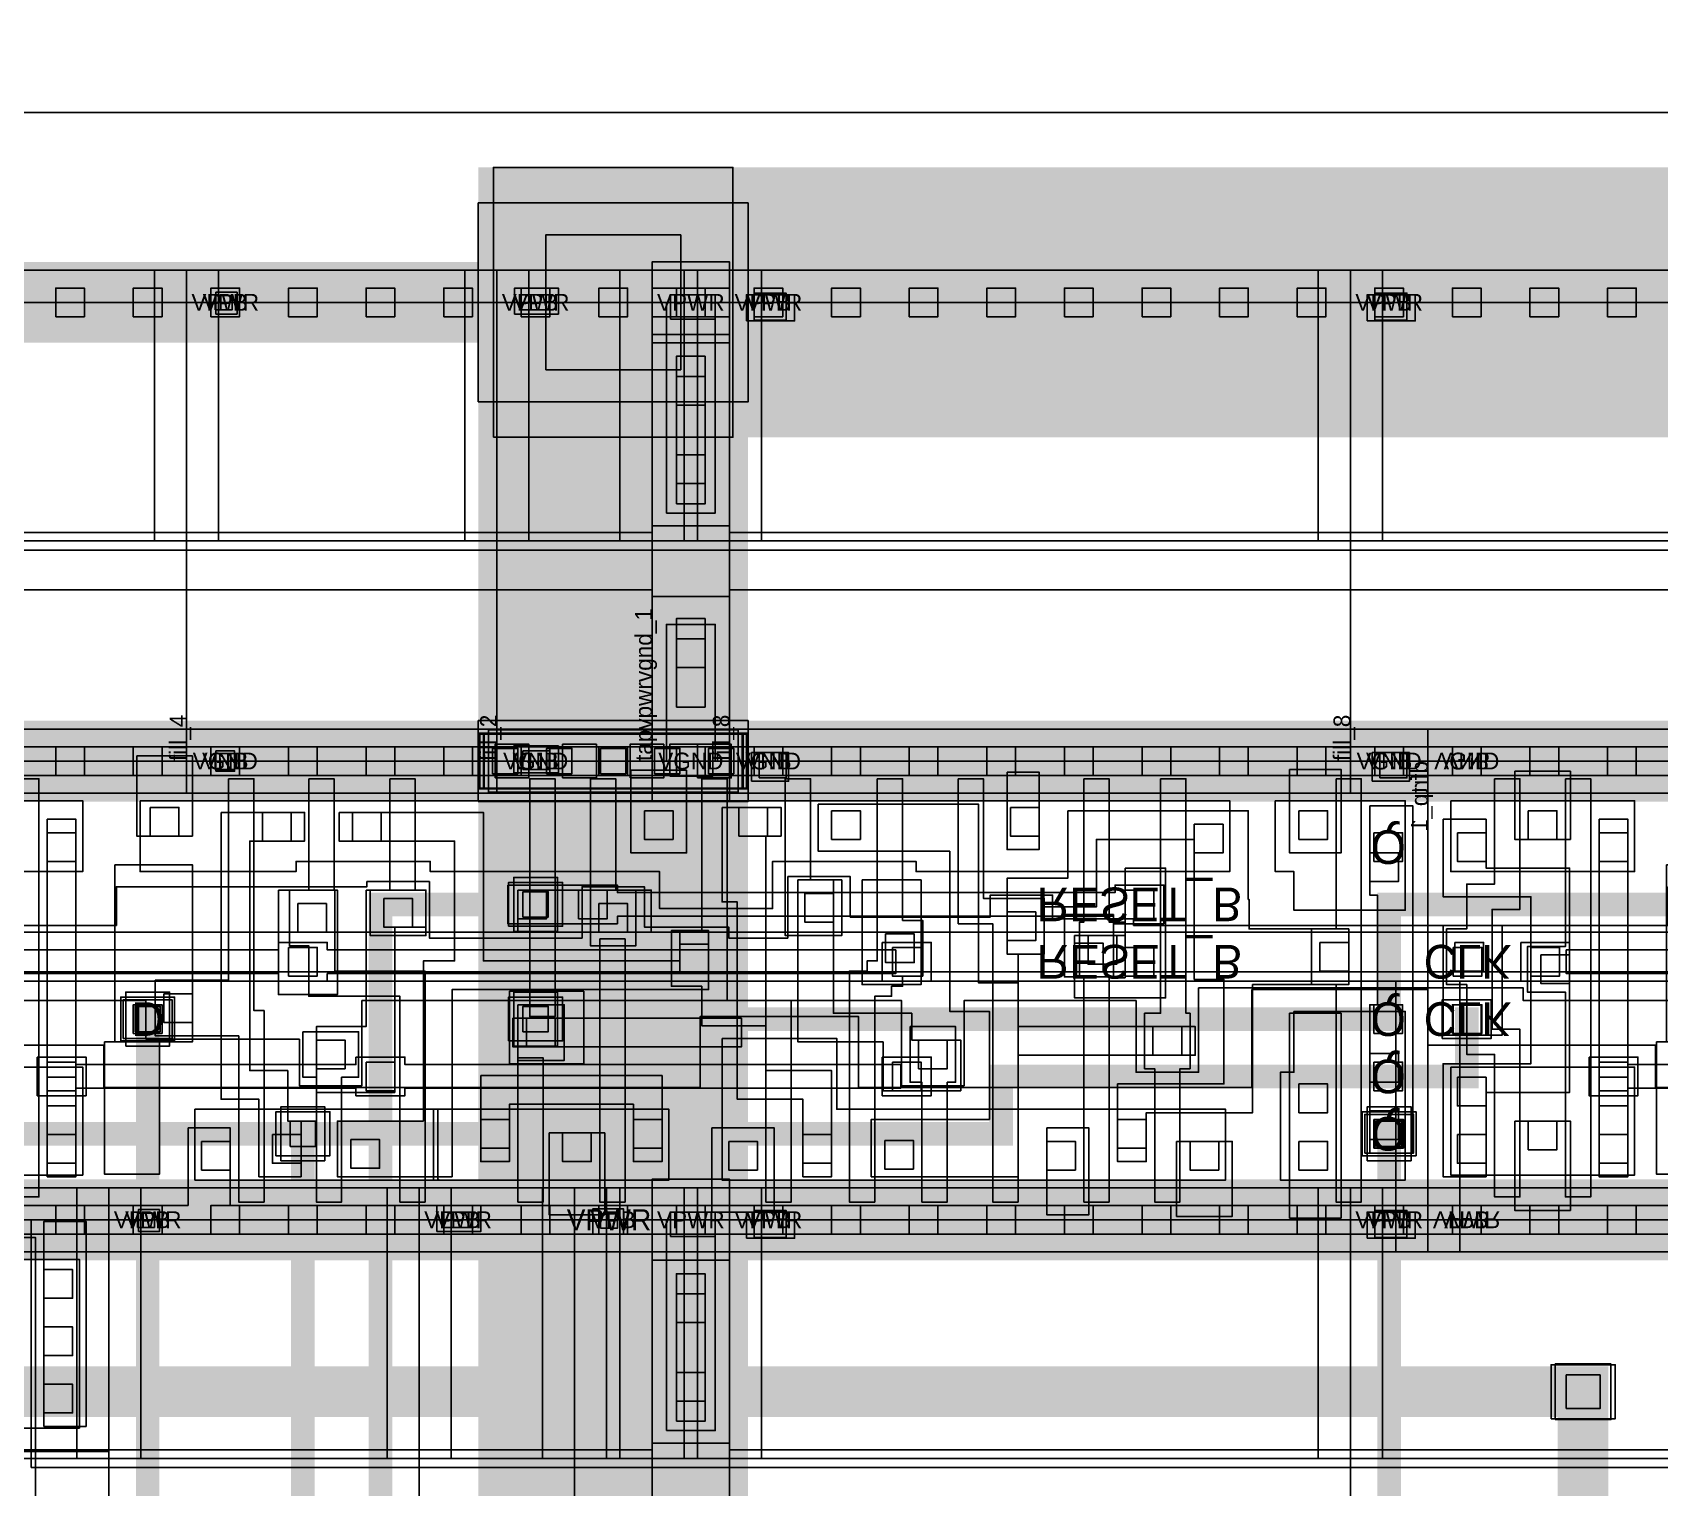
# Model space of a CAD drawing. Extents: x 0 to 50.5, y 0 to 99.5.
# Drawn here: x 11.51 to 21.15, y 90.89 to 99.52 of the extents above; entities that cross this region are included whole.
import ezdxf
from ezdxf.enums import TextEntityAlignment as Align

# ---------------------------------------------------------------- set-up
doc = ezdxf.new("R2010")
doc.units = 0
for name, color, linetype in [('L122D16', 13, 'CONTINUOUS'), ('L235D4', 32, 'CONTINUOUS'), ('L236D0', 12, 'CONTINUOUS'), ('L64D16', 14, 'CONTINUOUS'), ('L64D20', 26, 'CONTINUOUS'), ('L64D5', 19, 'CONTINUOUS'), ('L64D59', 18, 'CONTINUOUS'), ('L65D20', 22, 'CONTINUOUS'), ('L65D44', 31, 'CONTINUOUS'), ('L66D20', 16, 'CONTINUOUS'), ('L66D44', 21, 'CONTINUOUS'), ('L67D16', 29, 'CONTINUOUS'), ('L67D20', 8, 'CONTINUOUS'), ('L67D44', 9, 'CONTINUOUS'), ('L67D5', 17, 'CONTINUOUS'), ('L68D16', 15, 'CONTINUOUS'), ('L68D20', 6, 'CONTINUOUS'), ('L68D44', 7, 'CONTINUOUS'), ('L68D5', 20, 'CONTINUOUS'), ('L69D20', 4, 'CONTINUOUS'), ('L69D44', 5, 'CONTINUOUS'), ('L70D20', 2, 'CONTINUOUS'), ('L70D44', 3, 'CONTINUOUS'), ('L71D20', 1, 'CONTINUOUS'), ('L71D44', 11, 'CONTINUOUS'), ('L72D20', 10, 'CONTINUOUS'), ('L78D44', 24, 'CONTINUOUS'), ('L81D4', 28, 'CONTINUOUS'), ('L83D44', 30, 'CONTINUOUS'), ('L93D44', 25, 'CONTINUOUS'), ('L94D20', 27, 'CONTINUOUS'), ('L95D20', 23, 'CONTINUOUS')]:
    doc.layers.add(name, color=color, linetype=linetype)

# ---------------------------------------------------------------- blocks, each defined once
blk = doc.blocks.new('VIA_M1M2_PR')
at = {"layer": 'L68D20'}
blk.add_lwpolyline([(-0.16, -0.13), (-0.16, 0.13), (0.16, 0.13), (0.16, -0.13)], close=True, dxfattribs=at)
at = {"layer": 'L68D44'}
blk.add_lwpolyline([(-0.075, -0.075), (-0.075, 0.075), (0.075, 0.075), (0.075, -0.075)], close=True, dxfattribs=at)
at = {"layer": 'L69D20'}
blk.add_lwpolyline([(-0.13, -0.16), (-0.13, 0.16), (0.13, 0.16), (0.13, -0.16)], close=True, dxfattribs=at)
blk = doc.blocks.new('VIA_L1M1_PR_MR')
at = {"layer": 'L67D20'}
blk.add_lwpolyline([(-0.085, -0.085), (-0.085, 0.085), (0.085, 0.085), (0.085, -0.085)], close=True, dxfattribs=at)
at = {"layer": 'L67D44'}
blk.add_lwpolyline([(-0.085, -0.085), (-0.085, 0.085), (0.085, 0.085), (0.085, -0.085)], close=True, dxfattribs=at)
at = {"layer": 'L68D20'}
blk.add_lwpolyline([(-0.145, -0.115), (-0.145, 0.115), (0.145, 0.115), (0.145, -0.115)], close=True, dxfattribs=at)
blk = doc.blocks.new('VIA_M3M4_PR')
at = {"layer": 'L70D20'}
blk.add_lwpolyline([(-0.19, -0.16), (-0.19, 0.16), (0.19, 0.16), (0.19, -0.16)], close=True, dxfattribs=at)
at = {"layer": 'L70D44'}
blk.add_lwpolyline([(-0.1, -0.1), (-0.1, 0.1), (0.1, 0.1), (0.1, -0.1)], close=True, dxfattribs=at)
at = {"layer": 'L71D20'}
blk.add_lwpolyline([(-0.165, -0.165), (-0.165, 0.165), (0.165, 0.165), (0.165, -0.165)], close=True, dxfattribs=at)
blk = doc.blocks.new('VIA_via2_3_1600_480_1_5_320_320')
at = {"layer": 'L68D20'}
blk.add_lwpolyline([(-0.8, -0.24), (-0.8, 0.24), (0.8, 0.24), (0.8, -0.24)], close=True, dxfattribs=at)
at = {"layer": 'L68D44'}
for points in [[(-0.715, -0.075), (-0.715, 0.075), (-0.565, 0.075), (-0.565, -0.075)], [(-0.395, -0.075), (-0.395, 0.075), (-0.245, 0.075), (-0.245, -0.075)], [(-0.075, -0.075), (-0.075, 0.075), (0.075, 0.075), (0.075, -0.075)], [(0.245, -0.075), (0.245, 0.075), (0.395, 0.075), (0.395, -0.075)], [(0.565, -0.075), (0.565, 0.075), (0.715, 0.075), (0.715, -0.075)]]:
    blk.add_lwpolyline(points, close=True, dxfattribs=at)
at = {"layer": 'L69D20'}
blk.add_lwpolyline([(-0.77, -0.16), (-0.77, 0.16), (0.77, 0.16), (0.77, -0.16)], close=True, dxfattribs=at)
blk = doc.blocks.new('VIA_via4_5_1600_480_1_4_400_400')
at = {"layer": 'L70D20'}
blk.add_lwpolyline([(-0.79, -0.16), (-0.79, 0.16), (0.79, 0.16), (0.79, -0.16)], close=True, dxfattribs=at)
at = {"layer": 'L70D44'}
for points in [[(-0.7, -0.1), (-0.7, 0.1), (-0.5, 0.1), (-0.5, -0.1)], [(-0.3, -0.1), (-0.3, 0.1), (-0.1, 0.1), (-0.1, -0.1)], [(0.1, -0.1), (0.1, 0.1), (0.3, 0.1), (0.3, -0.1)], [(0.5, -0.1), (0.5, 0.1), (0.7, 0.1), (0.7, -0.1)]]:
    blk.add_lwpolyline(points, close=True, dxfattribs=at)
at = {"layer": 'L71D20'}
blk.add_lwpolyline([(-0.8, -0.165), (-0.8, 0.165), (0.8, 0.165), (0.8, -0.165)], close=True, dxfattribs=at)
blk = doc.blocks.new('VIA_via3_4_1600_480_1_4_400_400')
at = {"layer": 'L69D20'}
blk.add_lwpolyline([(-0.74, -0.185), (-0.74, 0.185), (0.74, 0.185), (0.74, -0.185)], close=True, dxfattribs=at)
at = {"layer": 'L69D44'}
for points in [[(-0.7, -0.1), (-0.7, 0.1), (-0.5, 0.1), (-0.5, -0.1)], [(-0.3, -0.1), (-0.3, 0.1), (-0.1, 0.1), (-0.1, -0.1)], [(0.1, -0.1), (0.1, 0.1), (0.3, 0.1), (0.3, -0.1)], [(0.5, -0.1), (0.5, 0.1), (0.7, 0.1), (0.7, -0.1)]]:
    blk.add_lwpolyline(points, close=True, dxfattribs=at)
at = {"layer": 'L70D20'}
blk.add_lwpolyline([(-0.765, -0.165), (-0.765, 0.165), (0.765, 0.165), (0.765, -0.165)], close=True, dxfattribs=at)
blk = doc.blocks.new('VIA_via5_6_1600_1600_1_1_1600_1600')
at = {"layer": 'L71D20'}
blk.add_lwpolyline([(-0.8, -0.59), (-0.8, 0.59), (0.8, 0.59), (0.8, -0.59)], close=True, dxfattribs=at)
at = {"layer": 'L71D44'}
blk.add_lwpolyline([(-0.4, -0.4), (-0.4, 0.4), (0.4, 0.4), (0.4, -0.4)], close=True, dxfattribs=at)
at = {"layer": 'L72D20'}
blk.add_lwpolyline([(-0.71, -0.8), (-0.71, 0.8), (0.71, 0.8), (0.71, -0.8)], close=True, dxfattribs=at)
blk = doc.blocks.new('sky130_fd_sc_hd__dfrtp_1')
at = {"layer": 'L122D16'}
blk.add_lwpolyline([(0.145, -0.085), (0.145, 0.085), (0.315, 0.085), (0.315, -0.085)], close=True, dxfattribs=at)
at = {"layer": 'L236D0'}
blk.add_lwpolyline([(0, 0), (0, 2.72), (9.2, 2.72), (9.2, 0)], close=True, dxfattribs=at)
at = {"layer": 'L64D16'}
blk.add_lwpolyline([(0.145, 2.635), (0.145, 2.805), (0.315, 2.805), (0.315, 2.635)], close=True, dxfattribs=at)
at = {"layer": 'L64D20'}
blk.add_lwpolyline([(-0.19, 1.305), (-0.19, 2.91), (9.39, 2.91), (9.39, 1.305)], close=True, dxfattribs=at)
at = {"layer": 'L65D20'}
for points in [[(0.135, 1.815), (0.135, 2.455), (1.225, 2.455), (1.225, 1.815)], [(1.89, 2.065), (1.89, 2.485), (3.335, 2.485), (3.335, 2.48), (3.33, 2.48), (3.33, 2.065)], [(3.305, 2.065), (3.305, 2.485), (4.7, 2.485), (4.7, 2.065)], [(5.015, 1.645), (5.015, 2.485), (8, 2.485), (8, 2.065), (5.695, 2.065), (5.695, 1.645)], [(8.405, 1.485), (8.405, 1.845), (8.325, 1.845), (8.325, 2.485), (9.065, 2.485), (9.065, 1.485)], [(1.565, 0.235), (1.565, 0.655), (2.49, 0.655), (2.49, 0.595), (3.285, 0.595), (3.285, 0.655), (4.645, 0.655), (4.645, 0.875), (5.315, 0.875), (5.315, 0.595), (6.165, 0.595), (6.165, 0.655), (8.025, 0.655), (8.025, 0.235)], [(8.295, 0.235), (8.295, 0.655), (8.405, 0.655), (8.405, 0.885), (9.065, 0.885), (9.065, 0.235)], [(0.135, 0.235), (0.135, 0.655), (1.225, 0.655), (1.225, 0.235)]]:
    blk.add_lwpolyline(points, close=True, dxfattribs=at)
at = {"layer": 'L66D20'}
for points in [[(2.09, 0.105), (2.09, 1.3), (1.655, 1.3), (1.655, 1.63), (2.15, 1.63), (2.15, 2.615), (2.3, 2.615), (2.3, 1.48), (2.24, 1.48), (2.24, 0.105)], [(2.565, 0.105), (2.565, 0.765), (2.45, 0.765), (2.45, 1.095), (2.565, 1.095), (2.565, 1.395), (3.105, 1.395), (3.105, 2.615), (3.255, 2.615), (3.255, 1.245), (2.72, 1.245), (2.72, 0.765), (2.715, 0.765), (2.715, 0.105)], [(2.53, 1.605), (2.53, 1.875), (2.61, 1.875), (2.61, 2.615), (2.76, 2.615), (2.76, 1.875), (2.86, 1.875), (2.86, 1.605)], [(3.805, 1.76), (3.805, 2.615), (3.955, 2.615), (3.955, 1.76)], [(4.29, 1.055), (4.29, 2.615), (4.44, 2.615), (4.44, 1.055)], [(4.895, 0.105), (4.895, 1.005), (4.715, 1.005), (4.715, 1.335), (4.895, 1.335), (4.895, 1.57), (5.275, 1.57), (5.275, 2.615), (5.425, 2.615), (5.425, 1.42), (5.045, 1.42), (5.045, 0.105)], [(5.935, 0.105), (5.935, 1.185), (5.875, 1.185), (5.875, 1.245), (5.77, 1.245), (5.77, 2.615), (5.92, 2.615), (5.92, 1.395), (6.02, 1.395), (6.02, 1.335), (6.085, 1.335), (6.085, 1.275), (6.205, 1.275), (6.205, 0.945), (6.085, 0.945), (6.085, 0.105)], [(6.13, 1.575), (6.13, 1.905), (6.2, 1.905), (6.2, 2.615), (6.35, 2.615), (6.35, 1.905), (6.4, 1.905), (6.4, 1.575)], [(6.415, 0.105), (6.415, 0.965), (6.62, 0.965), (6.62, 2.615), (6.77, 2.615), (6.77, 1.145), (6.925, 1.145), (6.925, 0.815), (6.565, 0.815), (6.565, 0.105)], [(7.16, 0.105), (7.16, 0.955), (7.135, 0.955), (7.135, 1.285), (7.16, 1.285), (7.16, 2.615), (7.31, 2.615), (7.31, 1.285), (7.405, 1.285), (7.405, 0.955), (7.31, 0.955), (7.31, 0.105)], [(7.615, 0.105), (7.615, 1.495), (7.52, 1.495), (7.52, 1.825), (7.58, 1.825), (7.58, 2.615), (7.73, 2.615), (7.73, 1.825), (7.79, 1.825), (7.79, 1.495), (7.765, 1.495), (7.765, 0.105)], [(8.655, 0.105), (8.655, 0.995), (8.51, 0.995), (8.51, 1.325), (8.655, 1.325), (8.655, 2.615), (8.805, 2.615), (8.805, 0.105)], [(0.395, 0.105), (0.395, 0.73), (0.23, 0.73), (0.23, 0.995), (0.11, 0.995), (0.11, 1.325), (0.23, 1.325), (0.23, 1.74), (0.395, 1.74), (0.395, 2.585), (0.545, 2.585), (0.545, 1.59), (0.38, 1.59), (0.38, 0.88), (0.545, 0.88), (0.545, 0.105)], [(0.815, 0.105), (0.815, 1.1), (0.59, 1.1), (0.59, 1.37), (0.815, 1.37), (0.815, 2.585), (0.965, 2.585), (0.965, 0.105)], [(3.805, 1.445), (3.805, 1.775), (4.08, 1.775), (4.08, 1.445)], [(3.875, 0.105), (3.875, 1.515), (4.025, 1.515), (4.025, 0.105)], [(4.235, 0.105), (4.235, 1.095), (4.505, 1.095), (4.505, 0.765), (4.385, 0.765), (4.385, 0.105)], [(3.045, 0.105), (3.045, 0.765), (2.93, 0.765), (2.93, 1.035), (3.26, 1.035), (3.26, 0.765), (3.195, 0.765), (3.195, 0.105)], [(5.39, 0.105), (5.39, 1.035), (5.725, 1.035), (5.725, 0.705), (5.54, 0.705), (5.54, 0.105)]]:
    blk.add_lwpolyline(points, close=True, dxfattribs=at)
at = {"layer": 'L66D44'}
for points in [[(1.93, 2.255), (1.93, 2.425), (2.1, 2.425), (2.1, 2.255)], [(2.815, 2.245), (2.815, 2.415), (2.985, 2.415), (2.985, 2.245)], [(5.055, 2.255), (5.055, 2.425), (5.225, 2.425), (5.225, 2.255)], [(5.98, 2.25), (5.98, 2.42), (6.15, 2.42), (6.15, 2.25)], [(6.94, 2.255), (6.94, 2.425), (7.11, 2.425), (7.11, 2.255)], [(7.79, 2.255), (7.79, 2.425), (7.96, 2.425), (7.96, 2.255)], [(8.435, 2.255), (8.435, 2.425), (8.605, 2.425), (8.605, 2.255)], [(0.175, 2.215), (0.175, 2.385), (0.345, 2.385), (0.345, 2.215)], [(1.015, 2.215), (1.015, 2.385), (1.185, 2.385), (1.185, 2.215)], [(2.35, 2.215), (2.35, 2.385), (2.52, 2.385), (2.52, 2.215)], [(4.07, 2.205), (4.07, 2.375), (4.24, 2.375), (4.24, 2.205)], [(5.495, 2.215), (5.495, 2.385), (5.665, 2.385), (5.665, 2.215)], [(0.595, 2.135), (0.595, 2.305), (0.765, 2.305), (0.765, 2.135)], [(3.585, 2.125), (3.585, 2.295), (3.755, 2.295), (3.755, 2.125)], [(4.49, 2.125), (4.49, 2.295), (4.66, 2.295), (4.66, 2.125)], [(7.36, 2.125), (7.36, 2.295), (7.53, 2.295), (7.53, 2.125)], [(8.855, 2.075), (8.855, 2.245), (9.025, 2.245), (9.025, 2.075)], [(0.175, 1.875), (0.175, 2.045), (0.345, 2.045), (0.345, 1.875)], [(1.015, 1.875), (1.015, 2.045), (1.185, 2.045), (1.185, 1.875)], [(8.435, 1.915), (8.435, 2.085), (8.605, 2.085), (8.605, 1.915)], [(8.855, 1.735), (8.855, 1.905), (9.025, 1.905), (9.025, 1.735)], [(2.61, 1.655), (2.61, 1.825), (2.78, 1.825), (2.78, 1.655)], [(6.18, 1.655), (6.18, 1.825), (6.35, 1.825), (6.35, 1.655)], [(7.57, 1.575), (7.57, 1.745), (7.74, 1.745), (7.74, 1.575)], [(3.855, 1.525), (3.855, 1.695), (4.025, 1.695), (4.025, 1.525)], [(1.705, 1.38), (1.705, 1.55), (1.875, 1.55), (1.875, 1.38)], [(0.67, 1.15), (0.67, 1.32), (0.84, 1.32), (0.84, 1.15)], [(4.765, 1.085), (4.765, 1.255), (4.935, 1.255), (4.935, 1.085)], [(0.16, 1.075), (0.16, 1.245), (0.33, 1.245), (0.33, 1.075)], [(5.985, 1.025), (5.985, 1.195), (6.155, 1.195), (6.155, 1.025)], [(7.185, 1.035), (7.185, 1.205), (7.355, 1.205), (7.355, 1.035)], [(8.56, 1.075), (8.56, 1.245), (8.73, 1.245), (8.73, 1.075)], [(6.705, 0.895), (6.705, 1.065), (6.875, 1.065), (6.875, 0.895)], [(2.5, 0.845), (2.5, 1.015), (2.67, 1.015), (2.67, 0.845)], [(3.01, 0.815), (3.01, 0.985), (3.18, 0.985), (3.18, 0.815)], [(4.285, 0.845), (4.285, 1.015), (4.455, 1.015), (4.455, 0.845)], [(5.505, 0.785), (5.505, 0.955), (5.675, 0.955), (5.675, 0.785)], [(8.855, 0.545), (8.855, 0.715), (9.025, 0.715), (9.025, 0.545)], [(0.175, 0.425), (0.175, 0.595), (0.345, 0.595), (0.345, 0.425)], [(1.015, 0.425), (1.015, 0.595), (1.185, 0.595), (1.185, 0.425)], [(7.815, 0.375), (7.815, 0.545), (7.985, 0.545), (7.985, 0.375)], [(0.595, 0.295), (0.595, 0.465), (0.765, 0.465), (0.765, 0.295)], [(1.625, 0.275), (1.625, 0.445), (1.795, 0.445), (1.795, 0.275)], [(2.29, 0.305), (2.29, 0.475), (2.46, 0.475), (2.46, 0.305)], [(2.825, 0.305), (2.825, 0.475), (2.995, 0.475), (2.995, 0.305)], [(4.555, 0.295), (4.555, 0.465), (4.725, 0.465), (4.725, 0.295)], [(5.115, 0.275), (5.115, 0.445), (5.285, 0.445), (5.285, 0.275)], [(5.665, 0.295), (5.665, 0.465), (5.835, 0.465), (5.835, 0.295)], [(6.725, 0.275), (6.725, 0.445), (6.895, 0.445), (6.895, 0.275)], [(8.435, 0.295), (8.435, 0.465), (8.605, 0.465), (8.605, 0.295)]]:
    blk.add_lwpolyline(points, close=True, dxfattribs=at)
at = {"layer": 'L67D16'}
for points in [[(8.88, 2.125), (8.88, 2.295), (9.05, 2.295), (9.05, 2.125)], [(8.88, 1.785), (8.88, 1.955), (9.05, 1.955), (9.05, 1.785)], [(0.15, 1.445), (0.15, 1.615), (0.32, 1.615), (0.32, 1.445)], [(1.525, 1.445), (1.525, 1.615), (1.695, 1.615), (1.695, 1.445)], [(8.88, 1.445), (8.88, 1.615), (9.05, 1.615), (9.05, 1.445)], [(0.15, 1.105), (0.15, 1.275), (0.32, 1.275), (0.32, 1.105)], [(7.405, 1.105), (7.405, 1.275), (7.575, 1.275), (7.575, 1.105)], [(7.405, 0.765), (7.405, 0.935), (7.575, 0.935), (7.575, 0.765)], [(8.88, 0.425), (8.88, 0.595), (9.05, 0.595), (9.05, 0.425)]]:
    blk.add_lwpolyline(points, close=True, dxfattribs=at)
at = {"layer": 'L67D20'}
for points in [[(1.85, 2.175), (1.85, 2.635), (0, 2.635), (0, 2.805), (9.2, 2.805), (9.2, 2.635), (2.1, 2.635), (2.1, 2.175)], [(8.38, 1.495), (8.38, 2.71), (8.685, 2.71), (8.685, 1.495)], [(0.515, 2.135), (0.515, 2.665), (0.845, 2.665), (0.845, 2.135)], [(3.99, 2.205), (3.99, 2.69), (4.32, 2.69), (4.32, 2.205)], [(4.955, 2.175), (4.955, 2.675), (5.325, 2.675), (5.325, 2.175)], [(6.94, 2.175), (6.94, 2.69), (7.19, 2.69), (7.19, 2.175)], [(7.71, 2.255), (7.71, 2.7), (8.04, 2.7), (8.04, 2.255)], [(0.09, 0.345), (0.09, 0.805), (0.61, 0.805), (0.61, 1.795), (0.09, 1.795), (0.09, 2.465), (0.345, 2.465), (0.345, 1.965), (0.84, 1.965), (0.84, 0.635), (0.345, 0.635), (0.345, 0.345)], [(1.015, 0.345), (1.015, 2.465), (1.185, 2.465), (1.185, 0.345)], [(1.355, 1.665), (1.355, 2.45), (1.68, 2.45), (1.68, 1.665)], [(2.045, 0.305), (2.045, 2.005), (2.27, 2.005), (2.27, 2.465), (2.52, 2.465), (2.52, 2.135), (2.44, 2.135), (2.44, 1.835), (2.215, 1.835), (2.215, 0.475), (2.54, 0.475), (2.54, 0.305)], [(2.745, 0.305), (2.745, 0.475), (3.43, 0.475), (3.43, 1.185), (3.245, 1.185), (3.245, 2.135), (2.735, 2.135), (2.735, 2.465), (3.415, 2.465), (3.415, 1.355), (4.935, 1.355), (4.935, 1.005), (4.765, 1.005), (4.765, 1.185), (3.6, 1.185), (3.6, 0.305)], [(5.015, 0.275), (5.015, 0.835), (5.105, 0.835), (5.105, 2.005), (5.495, 2.005), (5.495, 2.465), (5.665, 2.465), (5.665, 1.835), (5.275, 1.835), (5.275, 0.445), (5.365, 0.445), (5.365, 0.275)], [(5.585, 0.255), (5.585, 0.535), (6.365, 0.535), (6.365, 1.485), (6.6, 1.485), (6.6, 2.125), (5.9, 2.125), (5.9, 2.465), (6.77, 2.465), (6.77, 1.745), (7.82, 1.745), (7.82, 1.575), (6.77, 1.575), (6.77, 1.315), (6.535, 1.315), (6.535, 0.255)], [(3.585, 1.865), (3.585, 2.375), (3.755, 2.375), (3.755, 2.035), (4.49, 2.035), (4.49, 2.375), (4.66, 2.375), (4.66, 1.865)], [(7.065, 0.295), (7.065, 0.695), (6.705, 0.695), (6.705, 1.145), (6.925, 1.145), (6.925, 0.865), (7.235, 0.865), (7.235, 0.465), (7.815, 0.465), (7.815, 1.295), (7.99, 1.295), (7.99, 1.915), (7.36, 1.915), (7.36, 2.375), (7.53, 2.375), (7.53, 2.085), (8.16, 2.085), (8.16, 1.325), (8.73, 1.325), (8.73, 0.995), (8.14, 0.995), (8.14, 0.82), (8.135, 0.82), (8.135, 0.295)], [(8.855, 0.265), (8.855, 0.795), (8.9, 0.795), (8.9, 1.445), (8.855, 1.445), (8.855, 2.325), (9.11, 2.325), (9.11, 0.265)], [(2.905, 0.765), (2.905, 1.575), (2.61, 1.575), (2.61, 1.965), (3.075, 1.965), (3.075, 0.985), (3.26, 0.985), (3.26, 0.765)], [(5.465, 0.705), (5.465, 1.665), (5.97, 1.665), (5.97, 1.955), (6.43, 1.955), (6.43, 1.655), (6.14, 1.655), (6.14, 1.495), (5.675, 1.495), (5.675, 0.705)], [(1.415, 0.615), (1.415, 1.665), (1.875, 1.665), (1.875, 0.615)], [(3.775, 1.525), (3.775, 1.695), (5.13, 1.695), (5.13, 1.525)], [(0.09, 0.975), (0.09, 1.625), (0.44, 1.625), (0.44, 0.975)], [(2.385, 0.765), (2.385, 1.385), (2.735, 1.385), (2.735, 0.765)], [(7.405, 0.635), (7.405, 1.035), (7.105, 1.035), (7.105, 1.405), (7.645, 1.405), (7.645, 0.635)], [(5.845, 0.705), (5.845, 1.325), (6.195, 1.325), (6.195, 0.705)], [(3.805, 0.765), (3.805, 1.015), (4.595, 1.015), (4.595, 0.765)], [(4.475, 0.055), (4.475, 0.545), (4.805, 0.545), (4.805, 0.055)], [(6.705, 0.065), (6.705, 0.525), (6.895, 0.525), (6.895, 0.065)], [(8.38, 0.05), (8.38, 0.545), (8.685, 0.545), (8.685, 0.05)], [(0.515, 0.06), (0.515, 0.465), (0.845, 0.465), (0.845, 0.06)], [(1.545, -0.03), (1.545, 0.445), (1.875, 0.445), (1.875, -0.03)], [(0, -0.085), (0, 0.085), (9.2, 0.085), (9.2, -0.085)]]:
    blk.add_lwpolyline(points, close=True, dxfattribs=at)
at = {"layer": 'L67D44'}
for points in [[(0.145, 2.635), (0.145, 2.805), (0.315, 2.805), (0.315, 2.635)], [(0.605, 2.635), (0.605, 2.805), (0.775, 2.805), (0.775, 2.635)], [(1.065, 2.635), (1.065, 2.805), (1.235, 2.805), (1.235, 2.635)], [(1.525, 2.635), (1.525, 2.805), (1.695, 2.805), (1.695, 2.635)], [(1.985, 2.635), (1.985, 2.805), (2.155, 2.805), (2.155, 2.635)], [(2.445, 2.635), (2.445, 2.805), (2.615, 2.805), (2.615, 2.635)], [(2.905, 2.635), (2.905, 2.805), (3.075, 2.805), (3.075, 2.635)], [(3.365, 2.635), (3.365, 2.805), (3.535, 2.805), (3.535, 2.635)], [(3.825, 2.635), (3.825, 2.805), (3.995, 2.805), (3.995, 2.635)], [(4.285, 2.635), (4.285, 2.805), (4.455, 2.805), (4.455, 2.635)], [(4.745, 2.635), (4.745, 2.805), (4.915, 2.805), (4.915, 2.635)], [(5.205, 2.635), (5.205, 2.805), (5.375, 2.805), (5.375, 2.635)], [(5.665, 2.635), (5.665, 2.805), (5.835, 2.805), (5.835, 2.635)], [(6.125, 2.635), (6.125, 2.805), (6.295, 2.805), (6.295, 2.635)], [(6.585, 2.635), (6.585, 2.805), (6.755, 2.805), (6.755, 2.635)], [(7.045, 2.635), (7.045, 2.805), (7.215, 2.805), (7.215, 2.635)], [(7.505, 2.635), (7.505, 2.805), (7.675, 2.805), (7.675, 2.635)], [(7.965, 2.635), (7.965, 2.805), (8.135, 2.805), (8.135, 2.635)], [(8.425, 2.635), (8.425, 2.805), (8.595, 2.805), (8.595, 2.635)], [(8.885, 2.635), (8.885, 2.805), (9.055, 2.805), (9.055, 2.635)], [(1.015, 1.785), (1.015, 1.955), (1.185, 1.955), (1.185, 1.785)], [(2.905, 1.785), (2.905, 1.955), (3.075, 1.955), (3.075, 1.785)], [(6.025, 1.785), (6.025, 1.955), (6.195, 1.955), (6.195, 1.785)], [(0.61, 1.105), (0.61, 1.275), (0.78, 1.275), (0.78, 1.105)], [(2.445, 1.105), (2.445, 1.275), (2.615, 1.275), (2.615, 1.105)], [(6.025, 1.105), (6.025, 1.275), (6.195, 1.275), (6.195, 1.105)], [(7.105, 1.08), (7.105, 1.25), (7.275, 1.25), (7.275, 1.08)], [(3.805, 0.765), (3.805, 0.935), (3.975, 0.935), (3.975, 0.765)], [(4.165, 0.765), (4.165, 0.935), (4.335, 0.935), (4.335, 0.765)], [(7.405, 0.765), (7.405, 0.935), (7.575, 0.935), (7.575, 0.765)], [(0.145, -0.085), (0.145, 0.085), (0.315, 0.085), (0.315, -0.085)], [(0.605, -0.085), (0.605, 0.085), (0.775, 0.085), (0.775, -0.085)], [(1.065, -0.085), (1.065, 0.085), (1.235, 0.085), (1.235, -0.085)], [(1.525, -0.085), (1.525, 0.085), (1.695, 0.085), (1.695, -0.085)], [(1.985, -0.085), (1.985, 0.085), (2.155, 0.085), (2.155, -0.085)], [(2.445, -0.085), (2.445, 0.085), (2.615, 0.085), (2.615, -0.085)], [(2.905, -0.085), (2.905, 0.085), (3.075, 0.085), (3.075, -0.085)], [(3.365, -0.085), (3.365, 0.085), (3.535, 0.085), (3.535, -0.085)], [(3.825, -0.085), (3.825, 0.085), (3.995, 0.085), (3.995, -0.085)], [(4.285, -0.085), (4.285, 0.085), (4.455, 0.085), (4.455, -0.085)], [(4.745, -0.085), (4.745, 0.085), (4.915, 0.085), (4.915, -0.085)], [(5.205, -0.085), (5.205, 0.085), (5.375, 0.085), (5.375, -0.085)], [(5.665, -0.085), (5.665, 0.085), (5.835, 0.085), (5.835, -0.085)], [(6.125, -0.085), (6.125, 0.085), (6.295, 0.085), (6.295, -0.085)], [(6.585, -0.085), (6.585, 0.085), (6.755, 0.085), (6.755, -0.085)], [(7.045, -0.085), (7.045, 0.085), (7.215, 0.085), (7.215, -0.085)], [(7.505, -0.085), (7.505, 0.085), (7.675, 0.085), (7.675, -0.085)], [(7.965, -0.085), (7.965, 0.085), (8.135, 0.085), (8.135, -0.085)], [(8.425, -0.085), (8.425, 0.085), (8.595, 0.085), (8.595, -0.085)], [(8.885, -0.085), (8.885, 0.085), (9.055, 0.085), (9.055, -0.085)]]:
    blk.add_lwpolyline(points, close=True, dxfattribs=at)
at = {"layer": 'L68D16'}
for points in [[(0.145, 2.635), (0.145, 2.805), (0.315, 2.805), (0.315, 2.635)], [(0.145, -0.085), (0.145, 0.085), (0.315, 0.085), (0.315, -0.085)]]:
    blk.add_lwpolyline(points, close=True, dxfattribs=at)
at = {"layer": 'L68D20', "const_width": 0.48}
for points in [[(0, 2.72), (9.2, 2.72)], [(0, 0), (9.2, 0)]]:
    blk.add_lwpolyline(points, dxfattribs=at)
at = {"layer": 'L68D20'}
for points in [[(0.955, 1.755), (0.955, 1.985), (1.245, 1.985), (1.245, 1.755)], [(2.845, 1.755), (2.845, 1.8), (1.185, 1.8), (1.185, 1.94), (2.845, 1.94), (2.845, 1.985), (3.135, 1.985), (3.135, 1.94), (6.075, 1.94), (6.075, 1.8), (3.135, 1.8), (3.135, 1.755)], [(5.965, 1.755), (5.965, 1.985), (6.255, 1.985), (6.255, 1.755)], [(0.55, 1.075), (0.55, 1.305), (0.84, 1.305), (0.84, 1.075)], [(2.385, 1.075), (2.385, 1.12), (0.82, 1.12), (0.82, 1.26), (2.385, 1.26), (2.385, 1.305), (2.675, 1.305), (2.675, 1.26), (6.045, 1.26), (6.045, 1.12), (2.675, 1.12), (2.675, 1.075)], [(5.965, 1.075), (5.965, 1.305), (6.255, 1.305), (6.255, 1.075)], [(7.045, 0.91), (7.045, 1.28), (7.335, 1.28), (7.335, 0.91)], [(3.745, 0.735), (3.745, 0.965), (4.395, 0.965), (4.395, 0.92), (7.335, 0.92), (7.335, 0.965), (7.635, 0.965), (7.635, 0.735), (7.345, 0.735), (7.345, 0.78), (4.395, 0.78), (4.395, 0.735)]]:
    blk.add_lwpolyline(points, close=True, dxfattribs=at)
at = {"layer": 'L78D44'}
blk.add_lwpolyline([(0, 1.25), (0, 2.72), (9.2, 2.72), (9.2, 1.25)], close=True, dxfattribs=at)
at = {"layer": 'L81D4'}
blk.add_lwpolyline([(0, 0), (0, 2.72), (9.2, 2.72), (9.2, 0)], close=True, dxfattribs=at)
at = {"layer": 'L93D44'}
blk.add_lwpolyline([(0, -0.19), (0, 1.015), (9.2, 1.015), (9.2, -0.19)], close=True, dxfattribs=at)
at = {"layer": 'L94D20'}
blk.add_lwpolyline([(8.155, 1.355), (8.155, 1.935), (5.825, 1.935), (5.825, 1.515), (4.885, 1.515), (4.885, 1.935), (1.35, 1.935), (1.35, 1.685), (0, 1.685), (0, 2.91), (9.2, 2.91), (9.2, 1.355)], close=True, dxfattribs=at)
at = {"layer": 'L95D20'}
for points in [[(5.405, 0.685), (5.405, 1.05), (5.055, 1.05), (5.055, 0.985), (4.555, 0.985), (4.555, 0.745), (4.185, 0.745), (4.185, 1.05), (3.28, 1.05), (3.28, 0.715), (2.91, 0.715), (2.91, 0.745), (1.425, 0.745), (1.425, 0.975), (0, 0.975), (0, 1.345), (0.565, 1.345), (0.565, 1.42), (1.6, 1.42), (1.6, 1.65), (2.51, 1.65), (2.51, 1.925), (2.88, 1.925), (2.88, 1.42), (6.08, 1.42), (6.08, 1.925), (6.45, 1.925), (6.45, 1.42), (7.47, 1.42), (7.47, 1.845), (7.84, 1.845), (7.84, 1.345), (9.2, 1.345), (9.2, 0.975), (7.455, 0.975), (7.455, 0.935), (6.975, 0.935), (6.975, 0.795), (6.605, 0.795), (6.605, 0.925), (5.775, 0.925), (5.775, 0.685)], [(3.755, 1.365), (3.755, 1.795), (4.195, 1.795), (4.195, 1.365)]]:
    blk.add_lwpolyline(points, close=True, dxfattribs=at)
at = {"layer": 'L64D5'}
blk.add_text('VPB', height=0.1, dxfattribs=at).set_placement((0.23, 2.72), align=Align.MIDDLE_CENTER)
at = {"layer": 'L64D59'}
blk.add_text('VNB', height=0.1, dxfattribs=at).set_placement((0.23, 0), align=Align.MIDDLE_CENTER)
at = {"layer": 'L67D5'}
for s, p in [('Q', (8.965, 2.21)), ('Q', (8.965, 1.87)), ('CLK', (0.235, 1.53)), ('D', (1.61, 1.53)), ('Q', (8.965, 1.53)), ('CLK', (0.235, 1.19)), ('RESET_B', (7.49, 1.19)), ('RESET_B', (7.49, 0.85)), ('Q', (8.965, 0.51))]:
    blk.add_text(s, height=0.2, dxfattribs=at).set_placement(p, align=Align.MIDDLE_CENTER)
at = {"layer": 'L68D5'}
for s, p in [('VPWR', (0.23, 2.72)), ('VGND', (0.23, 0))]:
    blk.add_text(s, height=0.1, dxfattribs=at).set_placement(p, align=Align.MIDDLE_CENTER)
at = {"layer": 'L83D44'}
blk.add_text('dfrtp_1', height=0.1, rotation=90, dxfattribs=at).set_placement((0, 0))
blk = doc.blocks.new('sky130_fd_sc_hd__fill_4')
at = {"layer": 'L122D16'}
blk.add_lwpolyline([(0.175, -0.06), (0.175, 0.06), (0.285, 0.06), (0.285, -0.06)], close=True, dxfattribs=at)
at = {"layer": 'L64D16'}
blk.add_lwpolyline([(0.175, 2.65), (0.175, 2.78), (0.3, 2.78), (0.3, 2.65)], close=True, dxfattribs=at)
at = {"layer": 'L64D20'}
blk.add_lwpolyline([(-0.19, 1.305), (-0.19, 2.91), (2.03, 2.91), (2.03, 1.305)], close=True, dxfattribs=at)
at = {"layer": 'L67D20', "const_width": 0.17}
for points in [[(0, 2.72), (1.84, 2.72)], [(0, 0), (1.84, 0)]]:
    blk.add_lwpolyline(points, dxfattribs=at)
at = {"layer": 'L67D44'}
for points in [[(0.145, 2.635), (0.145, 2.805), (0.315, 2.805), (0.315, 2.635)], [(0.605, 2.635), (0.605, 2.805), (0.775, 2.805), (0.775, 2.635)], [(1.065, 2.635), (1.065, 2.805), (1.235, 2.805), (1.235, 2.635)], [(1.525, 2.635), (1.525, 2.805), (1.695, 2.805), (1.695, 2.635)], [(0.145, -0.085), (0.145, 0.085), (0.315, 0.085), (0.315, -0.085)], [(0.605, -0.085), (0.605, 0.085), (0.775, 0.085), (0.775, -0.085)], [(1.065, -0.085), (1.065, 0.085), (1.235, 0.085), (1.235, -0.085)], [(1.525, -0.085), (1.525, 0.085), (1.695, 0.085), (1.695, -0.085)]]:
    blk.add_lwpolyline(points, close=True, dxfattribs=at)
at = {"layer": 'L68D16'}
for points in [[(0.17, 2.675), (0.17, 2.76), (0.27, 2.76), (0.27, 2.675)], [(0.17, -0.05), (0.17, 0.045), (0.285, 0.045), (0.285, -0.05)]]:
    blk.add_lwpolyline(points, close=True, dxfattribs=at)
at = {"layer": 'L68D20', "const_width": 0.48}
for points in [[(0, 2.72), (1.84, 2.72)], [(0, 0), (1.84, 0)]]:
    blk.add_lwpolyline(points, dxfattribs=at)
at = {"layer": 'L78D44'}
blk.add_lwpolyline([(0, 1.25), (0, 2.72), (1.84, 2.72), (1.84, 1.25)], close=True, dxfattribs=at)
at = {"layer": 'L81D4'}
blk.add_lwpolyline([(0, 0), (0, 2.72), (1.84, 2.72), (1.84, 0)], close=True, dxfattribs=at)
at = {"layer": 'L93D44'}
blk.add_lwpolyline([(0, -0.19), (0, 1.015), (1.84, 1.015), (1.84, -0.19)], close=True, dxfattribs=at)
at = {"layer": 'L94D20'}
blk.add_lwpolyline([(0, 1.355), (0, 2.91), (1.84, 2.91), (1.84, 1.355)], close=True, dxfattribs=at)
at = {"layer": 'L64D5'}
blk.add_text('VPB', height=0.1, dxfattribs=at).set_placement((0.23, 2.72), align=Align.MIDDLE_CENTER)
at = {"layer": 'L64D59'}
blk.add_text('VNB', height=0.1, dxfattribs=at).set_placement((0.23, 0), align=Align.MIDDLE_CENTER)
at = {"layer": 'L68D5'}
for s, p in [('VPWR', (0.23, 2.72)), ('VGND', (0.23, 0))]:
    blk.add_text(s, height=0.1, dxfattribs=at).set_placement(p, align=Align.MIDDLE_CENTER)
at = {"layer": 'L83D44'}
blk.add_text('fill_4', height=0.1, rotation=90, dxfattribs=at).set_placement((0, 0))
blk = doc.blocks.new('sky130_fd_sc_hd__fill_8')
at = {"layer": 'L122D16'}
blk.add_lwpolyline([(0.13, -0.12), (0.13, 0.05), (0.35, 0.05), (0.35, -0.12)], close=True, dxfattribs=at)
at = {"layer": 'L64D16'}
blk.add_lwpolyline([(0.1, 2.61), (0.1, 2.765), (0.385, 2.765), (0.385, 2.61)], close=True, dxfattribs=at)
at = {"layer": 'L64D20'}
blk.add_lwpolyline([(-0.19, 1.305), (-0.19, 2.91), (3.87, 2.91), (3.87, 1.305)], close=True, dxfattribs=at)
at = {"layer": 'L67D20', "const_width": 0.17}
for points in [[(0, 2.72), (3.68, 2.72)], [(0, 0), (3.68, 0)]]:
    blk.add_lwpolyline(points, dxfattribs=at)
at = {"layer": 'L67D44'}
for points in [[(0.145, 2.635), (0.145, 2.805), (0.315, 2.805), (0.315, 2.635)], [(0.605, 2.635), (0.605, 2.805), (0.775, 2.805), (0.775, 2.635)], [(1.065, 2.635), (1.065, 2.805), (1.235, 2.805), (1.235, 2.635)], [(1.525, 2.635), (1.525, 2.805), (1.695, 2.805), (1.695, 2.635)], [(1.985, 2.635), (1.985, 2.805), (2.155, 2.805), (2.155, 2.635)], [(2.445, 2.635), (2.445, 2.805), (2.615, 2.805), (2.615, 2.635)], [(2.905, 2.635), (2.905, 2.805), (3.075, 2.805), (3.075, 2.635)], [(3.365, 2.635), (3.365, 2.805), (3.535, 2.805), (3.535, 2.635)], [(0.145, -0.085), (0.145, 0.085), (0.315, 0.085), (0.315, -0.085)], [(0.605, -0.085), (0.605, 0.085), (0.775, 0.085), (0.775, -0.085)], [(1.065, -0.085), (1.065, 0.085), (1.235, 0.085), (1.235, -0.085)], [(1.525, -0.085), (1.525, 0.085), (1.695, 0.085), (1.695, -0.085)], [(1.985, -0.085), (1.985, 0.085), (2.155, 0.085), (2.155, -0.085)], [(2.445, -0.085), (2.445, 0.085), (2.615, 0.085), (2.615, -0.085)], [(2.905, -0.085), (2.905, 0.085), (3.075, 0.085), (3.075, -0.085)], [(3.365, -0.085), (3.365, 0.085), (3.535, 0.085), (3.535, -0.085)]]:
    blk.add_lwpolyline(points, close=True, dxfattribs=at)
at = {"layer": 'L68D16'}
for points in [[(0.145, 2.615), (0.145, 2.775), (0.335, 2.775), (0.335, 2.615)], [(0.175, -0.1), (0.175, 0.05), (0.335, 0.05), (0.335, -0.1)]]:
    blk.add_lwpolyline(points, close=True, dxfattribs=at)
at = {"layer": 'L68D20', "const_width": 0.48}
for points in [[(0, 2.72), (3.68, 2.72)], [(0, 0), (3.68, 0)]]:
    blk.add_lwpolyline(points, dxfattribs=at)
at = {"layer": 'L78D44'}
blk.add_lwpolyline([(0, 1.25), (0, 2.72), (3.68, 2.72), (3.68, 1.25)], close=True, dxfattribs=at)
at = {"layer": 'L81D4'}
blk.add_lwpolyline([(0, 0), (0, 2.72), (3.68, 2.72), (3.68, 0)], close=True, dxfattribs=at)
at = {"layer": 'L93D44'}
blk.add_lwpolyline([(0, -0.19), (0, 1.015), (3.68, 1.015), (3.68, -0.19)], close=True, dxfattribs=at)
at = {"layer": 'L94D20'}
blk.add_lwpolyline([(0, 1.355), (0, 2.91), (3.68, 2.91), (3.68, 1.355)], close=True, dxfattribs=at)
at = {"layer": 'L64D5'}
blk.add_text('VPB', height=0.1, dxfattribs=at).set_placement((0.23, 2.72), align=Align.MIDDLE_CENTER)
at = {"layer": 'L64D59'}
blk.add_text('VNB', height=0.1, dxfattribs=at).set_placement((0.23, 0), align=Align.MIDDLE_CENTER)
at = {"layer": 'L68D5'}
for s, p in [('VPWR', (0.23, 2.72)), ('VGND', (0.23, 0))]:
    blk.add_text(s, height=0.1, dxfattribs=at).set_placement(p, align=Align.MIDDLE_CENTER)
at = {"layer": 'L83D44'}
blk.add_text('fill_8', height=0.1, rotation=90, dxfattribs=at).set_placement((0, 0))
blk = doc.blocks.new('sky130_fd_sc_hd__fill_1')
at = {"layer": 'L122D16'}
blk.add_lwpolyline([(0.14, -0.055), (0.14, 0.055), (0.26, 0.055), (0.26, -0.055)], close=True, dxfattribs=at)
at = {"layer": 'L64D16'}
blk.add_lwpolyline([(0.155, 2.67), (0.155, 2.755), (0.255, 2.755), (0.255, 2.67)], close=True, dxfattribs=at)
at = {"layer": 'L64D20'}
blk.add_lwpolyline([(-0.19, 1.305), (-0.19, 2.91), (0.65, 2.91), (0.65, 1.305)], close=True, dxfattribs=at)
at = {"layer": 'L67D20', "const_width": 0.17}
for points in [[(0, 2.72), (0.46, 2.72)], [(0, 0), (0.46, 0)]]:
    blk.add_lwpolyline(points, dxfattribs=at)
at = {"layer": 'L67D44'}
for points in [[(0.145, 2.635), (0.145, 2.805), (0.315, 2.805), (0.315, 2.635)], [(0.145, -0.085), (0.145, 0.085), (0.315, 0.085), (0.315, -0.085)]]:
    blk.add_lwpolyline(points, close=True, dxfattribs=at)
at = {"layer": 'L68D16'}
for points in [[(0.11, 2.635), (0.11, 2.785), (0.29, 2.785), (0.29, 2.635)], [(0.11, -0.065), (0.11, 0.08), (0.29, 0.08), (0.29, -0.065)]]:
    blk.add_lwpolyline(points, close=True, dxfattribs=at)
at = {"layer": 'L68D20', "const_width": 0.48}
for points in [[(0, 2.72), (0.46, 2.72)], [(0, 0), (0.46, 0)]]:
    blk.add_lwpolyline(points, dxfattribs=at)
at = {"layer": 'L78D44'}
blk.add_lwpolyline([(0, 1.25), (0, 2.72), (0.46, 2.72), (0.46, 1.25)], close=True, dxfattribs=at)
at = {"layer": 'L81D4'}
blk.add_lwpolyline([(0, 0), (0, 2.72), (0.46, 2.72), (0.46, 0)], close=True, dxfattribs=at)
at = {"layer": 'L93D44'}
blk.add_lwpolyline([(0, -0.19), (0, 1.015), (0.46, 1.015), (0.46, -0.19)], close=True, dxfattribs=at)
at = {"layer": 'L94D20'}
blk.add_lwpolyline([(0, 1.355), (0, 2.91), (0.46, 2.91), (0.46, 1.355)], close=True, dxfattribs=at)
at = {"layer": 'L64D5'}
blk.add_text('VPB', height=0.1, dxfattribs=at).set_placement((0.23, 2.72), align=Align.MIDDLE_CENTER)
at = {"layer": 'L64D59'}
blk.add_text('VNB', height=0.1, dxfattribs=at).set_placement((0.23, 0), align=Align.MIDDLE_CENTER)
at = {"layer": 'L68D5'}
for s, p in [('VPWR', (0.205, 2.72)), ('VGND', (0.205, 0))]:
    blk.add_text(s, height=0.125, dxfattribs=at).set_placement(p, align=Align.MIDDLE_CENTER)
at = {"layer": 'L83D44'}
blk.add_text('fill_1', height=0.1, rotation=90, dxfattribs=at).set_placement((0, 0))
blk = doc.blocks.new('sky130_fd_sc_hd__fill_2')
at = {"layer": 'L122D16'}
blk.add_lwpolyline([(0.155, -0.05), (0.155, 0.06), (0.315, 0.06), (0.315, -0.05)], close=True, dxfattribs=at)
at = {"layer": 'L64D16'}
blk.add_lwpolyline([(0.14, 2.675), (0.14, 2.765), (0.31, 2.765), (0.31, 2.675)], close=True, dxfattribs=at)
at = {"layer": 'L64D20'}
blk.add_lwpolyline([(-0.19, 1.305), (-0.19, 2.91), (1.11, 2.91), (1.11, 1.305)], close=True, dxfattribs=at)
at = {"layer": 'L67D20', "const_width": 0.17}
for points in [[(0, 2.72), (0.92, 2.72)], [(0, 0), (0.92, 0)]]:
    blk.add_lwpolyline(points, dxfattribs=at)
at = {"layer": 'L67D44'}
for points in [[(0.145, 2.635), (0.145, 2.805), (0.315, 2.805), (0.315, 2.635)], [(0.605, 2.635), (0.605, 2.805), (0.775, 2.805), (0.775, 2.635)], [(0.145, -0.085), (0.145, 0.085), (0.315, 0.085), (0.315, -0.085)], [(0.605, -0.085), (0.605, 0.085), (0.775, 0.085), (0.775, -0.085)]]:
    blk.add_lwpolyline(points, close=True, dxfattribs=at)
at = {"layer": 'L68D16'}
for points in [[(0.105, 2.65), (0.105, 2.805), (0.365, 2.805), (0.365, 2.65)], [(0.1, -0.07), (0.1, 0.09), (0.365, 0.09), (0.365, -0.07)]]:
    blk.add_lwpolyline(points, close=True, dxfattribs=at)
at = {"layer": 'L68D20', "const_width": 0.48}
for points in [[(0, 2.72), (0.92, 2.72)], [(0, 0), (0.92, 0)]]:
    blk.add_lwpolyline(points, dxfattribs=at)
at = {"layer": 'L78D44'}
blk.add_lwpolyline([(0, 1.25), (0, 2.72), (0.92, 2.72), (0.92, 1.25)], close=True, dxfattribs=at)
at = {"layer": 'L81D4'}
blk.add_lwpolyline([(0, 0), (0, 2.72), (0.92, 2.72), (0.92, 0)], close=True, dxfattribs=at)
at = {"layer": 'L93D44'}
blk.add_lwpolyline([(0, -0.19), (0, 1.015), (0.92, 1.015), (0.92, -0.19)], close=True, dxfattribs=at)
at = {"layer": 'L94D20'}
blk.add_lwpolyline([(0, 1.355), (0, 2.91), (0.92, 2.91), (0.92, 1.355)], close=True, dxfattribs=at)
at = {"layer": 'L64D5'}
blk.add_text('VPB', height=0.1, dxfattribs=at).set_placement((0.23, 2.72), align=Align.MIDDLE_CENTER)
at = {"layer": 'L64D59'}
blk.add_text('VNB', height=0.1, dxfattribs=at).set_placement((0.23, 0), align=Align.MIDDLE_CENTER)
at = {"layer": 'L68D5'}
for s, p in [('VPWR', (0.23, 2.72)), ('VGND', (0.23, 0))]:
    blk.add_text(s, height=0.1, dxfattribs=at).set_placement(p, align=Align.MIDDLE_CENTER)
at = {"layer": 'L83D44'}
blk.add_text('fill_2', height=0.1, rotation=90, dxfattribs=at).set_placement((0, 0))
blk = doc.blocks.new('sky130_fd_sc_hd__tapvpwrvgnd_1')
at = {"layer": 'L64D20'}
blk.add_lwpolyline([(-0.19, 1.305), (-0.19, 2.91), (0.65, 2.91), (0.65, 1.305)], close=True, dxfattribs=at)
at = {"layer": 'L65D44'}
for points in [[(0.145, 1.525), (0.145, 2.4), (0.315, 2.4), (0.315, 1.525)], [(0.145, 0.32), (0.145, 0.845), (0.315, 0.845), (0.315, 0.32)]]:
    blk.add_lwpolyline(points, close=True, dxfattribs=at)
at = {"layer": 'L66D44'}
for points in [[(0.145, 2.11), (0.145, 2.28), (0.315, 2.28), (0.315, 2.11)], [(0.145, 1.645), (0.145, 1.815), (0.315, 1.815), (0.315, 1.645)], [(0.145, 0.555), (0.145, 0.725), (0.315, 0.725), (0.315, 0.555)]]:
    blk.add_lwpolyline(points, close=True, dxfattribs=at)
at = {"layer": 'L67D20'}
for points in [[(0, 2.635), (0, 2.805), (0.46, 2.805), (0.46, 2.635)], [(0.085, 1.47), (0.085, 2.72), (0.375, 2.72), (0.375, 1.47)], [(0.085, 0), (0.085, 0.81), (0.375, 0.81), (0.375, 0)], [(0, -0.085), (0, 0.085), (0.46, 0.085), (0.46, -0.085)]]:
    blk.add_lwpolyline(points, close=True, dxfattribs=at)
at = {"layer": 'L67D44'}
for points in [[(0.145, 2.635), (0.145, 2.805), (0.315, 2.805), (0.315, 2.635)], [(0.145, -0.085), (0.145, 0.085), (0.315, 0.085), (0.315, -0.085)]]:
    blk.add_lwpolyline(points, close=True, dxfattribs=at)
at = {"layer": 'L68D16'}
for points in [[(0.11, 2.62), (0.11, 2.765), (0.375, 2.765), (0.375, 2.62)], [(0.105, -0.09), (0.105, 0.1), (0.36, 0.1), (0.36, -0.09)]]:
    blk.add_lwpolyline(points, close=True, dxfattribs=at)
at = {"layer": 'L68D20'}
for points in [[(0, 2.48), (0, 2.96), (0.46, 2.96), (0.46, 2.48)], [(0, -0.24), (0, 0.24), (0.46, 0.24), (0.46, -0.24)]]:
    blk.add_lwpolyline(points, close=True, dxfattribs=at)
at = {"layer": 'L78D44'}
blk.add_lwpolyline([(0, 1.25), (0, 2.72), (0.46, 2.72), (0.46, 1.25)], close=True, dxfattribs=at)
at = {"layer": 'L81D4'}
blk.add_lwpolyline([(0, 0), (0, 2.72), (0.46, 2.72), (0.46, 0)], close=True, dxfattribs=at)
at = {"layer": 'L93D44'}
for points in [[(0, 1.395), (0, 2.53), (0.46, 2.53), (0.46, 1.395)], [(0, -0.19), (0, 0.19), (0.46, 0.19), (0.46, -0.19)]]:
    blk.add_lwpolyline(points, close=True, dxfattribs=at)
at = {"layer": 'L94D20'}
for points in [[(0, 2.53), (0, 2.91), (0.46, 2.91), (0.46, 2.53)], [(0, 0.19), (0, 0.975), (0.46, 0.975), (0.46, 0.19)]]:
    blk.add_lwpolyline(points, close=True, dxfattribs=at)
at = {"layer": 'L68D5'}
for s, p in [('VPWR', (0.23, 2.72)), ('VGND', (0.23, 0))]:
    blk.add_text(s, height=0.1, dxfattribs=at).set_placement(p, align=Align.MIDDLE_CENTER)
at = {"layer": 'L83D44'}
blk.add_text('tapvpwrvgnd_1', height=0.1, rotation=90, dxfattribs=at).set_placement((0, 0))
blk = doc.blocks.new('sky130_fd_sc_hd__dfrtp_2')
at = {"layer": 'L236D0'}
blk.add_lwpolyline([(0, 0), (0, 2.72), (9.66, 2.72), (9.66, 0)], close=True, dxfattribs=at)
at = {"layer": 'L64D20'}
blk.add_lwpolyline([(-0.19, 1.305), (-0.19, 2.91), (9.85, 2.91), (9.85, 1.305)], close=True, dxfattribs=at)
at = {"layer": 'L65D20'}
blk.add_lwpolyline([(8.405, 1.485), (8.405, 1.845), (8.325, 1.845), (8.325, 2.485), (9.485, 2.485), (9.485, 1.485)], close=True, dxfattribs=at)
at = {"layer": 'L66D20'}
blk.add_lwpolyline([(8.655, 0.105), (8.655, 0.995), (8.51, 0.995), (8.51, 1.325), (8.655, 1.325), (8.655, 2.615), (8.805, 2.615), (8.805, 1.325), (9.075, 1.325), (9.075, 2.615), (9.225, 2.615), (9.225, 0.105), (9.075, 0.105), (9.075, 0.995), (8.805, 0.995), (8.805, 0.105)], close=True, dxfattribs=at)
at = {"layer": 'L66D44'}
for points in [[(9.275, 2.255), (9.275, 2.425), (9.445, 2.425), (9.445, 2.255)], [(9.275, 1.915), (9.275, 2.085), (9.445, 2.085), (9.445, 1.915)], [(9.275, 1.575), (9.275, 1.745), (9.445, 1.745), (9.445, 1.575)]]:
    blk.add_lwpolyline(points, close=True, dxfattribs=at)
at = {"layer": 'L67D20', "const_width": 0.17}
blk.add_lwpolyline([(9.2, 2.72), (9.66, 2.72)], dxfattribs=at)
at = {"layer": 'L67D20'}
blk.add_lwpolyline([(9.275, 1.495), (9.275, 2.71), (9.525, 2.71), (9.525, 1.495)], close=True, dxfattribs=at)
at = {"layer": 'L67D44'}
blk.add_lwpolyline([(9.345, 2.635), (9.345, 2.805), (9.515, 2.805), (9.515, 2.635)], close=True, dxfattribs=at)
at = {"layer": 'L68D20', "const_width": 0.48}
for points in [[(0, 2.72), (9.2, 2.72)], [(9.2, 2.72), (9.66, 2.72)]]:
    blk.add_lwpolyline(points, dxfattribs=at)
at = {"layer": 'L78D44'}
blk.add_lwpolyline([(9.2, 1.25), (9.2, 2.72), (9.66, 2.72), (9.66, 1.25)], close=True, dxfattribs=at)
at = {"layer": 'L81D4'}
blk.add_lwpolyline([(0, 0), (0, 2.72), (9.66, 2.72), (9.66, 0)], close=True, dxfattribs=at)
at = {"layer": 'L94D20'}
blk.add_lwpolyline([(8.155, 1.355), (8.155, 1.935), (5.825, 1.935), (5.825, 1.515), (4.885, 1.515), (4.885, 1.935), (1.35, 1.935), (1.35, 1.685), (0, 1.685), (0, 2.91), (9.66, 2.91), (9.66, 1.355)], close=True, dxfattribs=at)
at = {"layer": 'L95D20'}
blk.add_lwpolyline([(7.84, 1.345), (9.66, 1.345), (9.66, 0.975), (7.455, 0.975)], dxfattribs=at)

msp = doc.modelspace()

# ---------------------------------------------------------------- linework, layer by layer
at = {"layer": 'L235D4'}
msp.add_lwpolyline([(0, 0), (0, 99.045), (50.525, 99.045), (50.525, 0)], close=True, dxfattribs=at)
at = {"layer": 'L68D20'}
for points, const_width in [([(1.38, 97.92), (49.22, 97.92)], 0.48), ([(1.38, 95.2), (49.22, 95.2)], 0.48), ([(19.55, 93.6), (19.55, 94.42)], 0.14), ([(19.48, 94.35), (23.69, 94.35)], 0.14), ([(20.01, 93.26), (20.01, 93.74)], 0.14), ([(14.42, 93.67), (19.62, 93.67)], 0.14), ([(17.25, 92.92), (17.25, 93.4)], 0.14), ([(17.18, 93.33), (20.08, 93.33)], 0.14), ([(11.2, 92.99), (13.18, 92.99)], 0.14), ([(13.04, 92.99), (17.32, 92.99)], 0.14), ([(1.38, 92.48), (49.22, 92.48)], 0.48)]:
    msp.add_lwpolyline(points, dxfattribs=dict(at, const_width=const_width))
at = {"layer": 'L69D20'}
for points, const_width in [([(14.18, 95.2), (15.72, 95.2)], 0.37), ([(13.57, 90.54), (13.57, 94.42)], 0.14), ([(14.49, 93.6), (14.49, 94.42)], 0.14), ([(13.5, 94.35), (14.56, 94.35)], 0.14), ([(12.19, 83.74), (12.19, 93.74)], 0.14), ([(13.11, 88.84), (13.11, 93.06)], 0.14), ([(19.55, 83.74), (19.55, 93.06)], 0.14)]:
    msp.add_lwpolyline(points, dxfattribs=dict(at, const_width=const_width))
at = {"layer": 'L70D20'}
for points, const_width in [([(14.16, 95.2), (15.74, 95.2)], 0.33), ([(0.46, 91.46), (20.85, 91.46)], 0.3)]:
    msp.add_lwpolyline(points, dxfattribs=dict(at, const_width=const_width))
at = {"layer": 'L71D20'}
for points, const_width in [([(14.95, 2.48), (14.95, 98.72)], 1.6), ([(20.7, 54.59), (20.7, 91.61)], 0.3)]:
    msp.add_lwpolyline(points, dxfattribs=dict(at, const_width=const_width))
at = {"layer": 'L72D20', "const_width": 1.6}
msp.add_lwpolyline([(14.15, 97.92), (42.89, 97.92)], dxfattribs=at)

# ---------------------------------------------------------------- block references
for name, p in [('VIA_via5_6_1600_1600_1_1_1600_1600', (14.95, 97.92)), ('sky130_fd_sc_hd__fill_8', (8.74, 95.2)), ('sky130_fd_sc_hd__fill_4', (12.42, 95.2)), ('sky130_fd_sc_hd__fill_2', (14.26, 95.2)), ('sky130_fd_sc_hd__tapvpwrvgnd_1', (15.18, 95.2)), ('sky130_fd_sc_hd__fill_8', (15.64, 95.2)), ('sky130_fd_sc_hd__fill_8', (19.32, 95.2)), ('VIA_via2_3_1600_480_1_5_320_320', (14.95, 95.2)), ('VIA_via4_5_1600_480_1_4_400_400', (14.95, 95.2)), ('VIA_via3_4_1600_480_1_4_400_400', (14.95, 95.2)), ('VIA_M1M2_PR', (14.49, 94.35)), ('VIA_M1M2_PR', (12.19, 93.67)), ('VIA_L1M1_PR_MR', (12.19, 93.67)), ('VIA_M1M2_PR', (14.49, 93.67)), ('VIA_L1M1_PR_MR', (20.01, 93.67)), ('VIA_M1M2_PR', (13.11, 92.99)), ('VIA_M1M2_PR', (19.55, 92.99)), ('VIA_L1M1_PR_MR', (19.55, 92.99)), ('sky130_fd_sc_hd__dfrtp_2', (2.3, 89.76)), ('sky130_fd_sc_hd__fill_4', (11.96, 89.76)), ('sky130_fd_sc_hd__fill_2', (13.8, 89.76)), ('sky130_fd_sc_hd__fill_1', (14.72, 89.76)), ('sky130_fd_sc_hd__tapvpwrvgnd_1', (15.18, 89.76)), ('sky130_fd_sc_hd__fill_8', (15.64, 89.76)), ('sky130_fd_sc_hd__fill_8', (19.32, 89.76)), ('VIA_M3M4_PR', (20.7, 91.46))]:
    msp.add_blockref(name, p)
at = {"yscale": -1}
for p in [(10.58, 95.2), (19.78, 95.2)]:
    msp.add_blockref('sky130_fd_sc_hd__dfrtp_1', p, dxfattribs=at)

doc.saveas('drawing.dxf')
